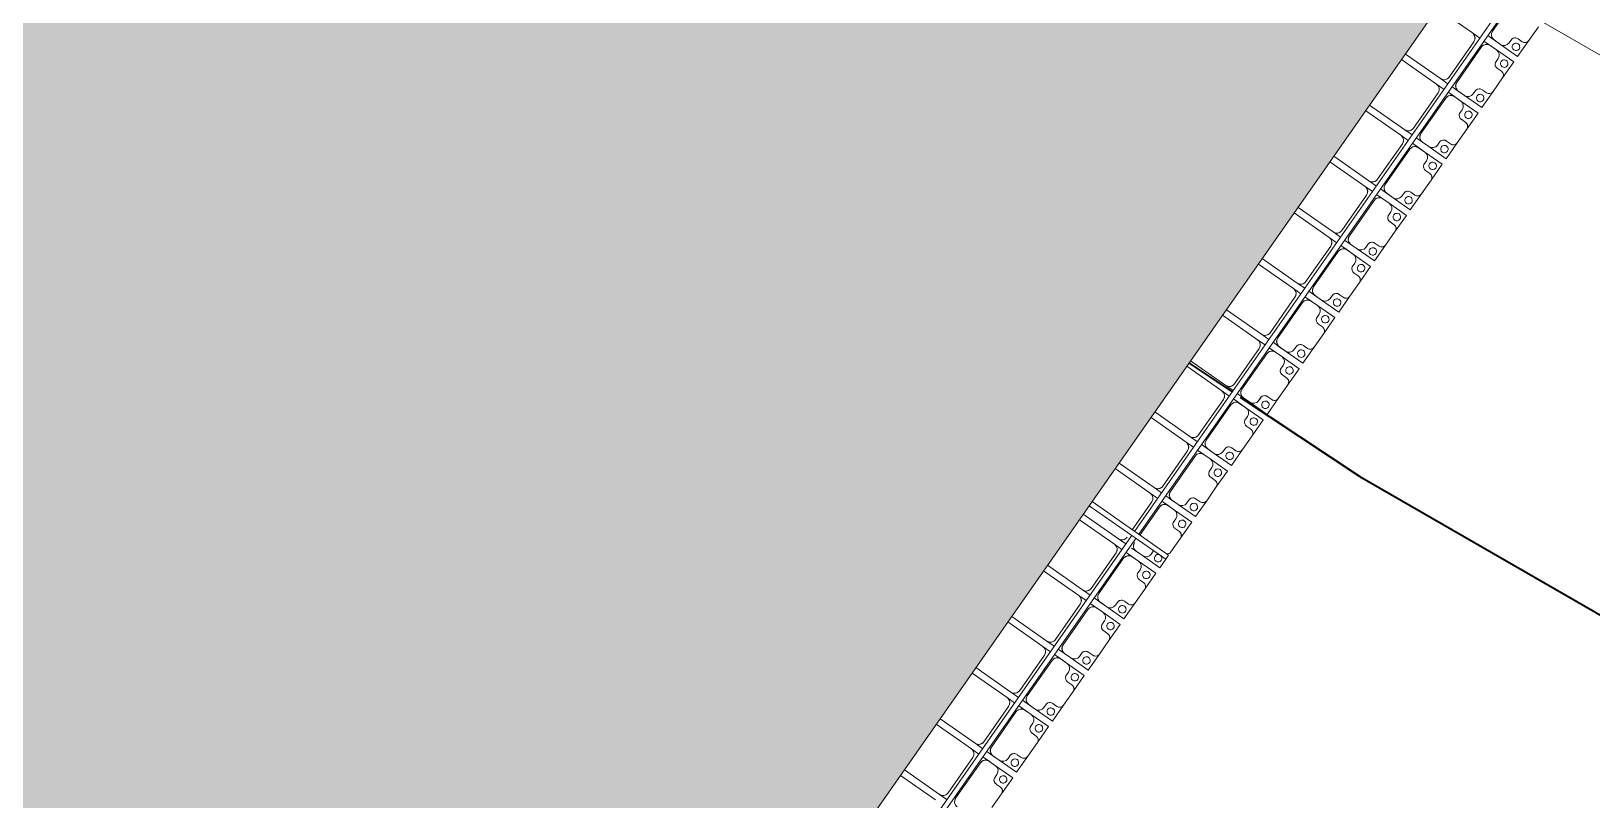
# Model space of a CAD drawing. Header units: millimetres. Extents: x -861324 to 439029, y -308065 to 694685.
# Drawn here: x -242316 to -229811, y 73743 to 79900 of the extents above; entities that cross this region are included whole.
import ezdxf

# ---------------------------------------------------------------- set-up
doc = ezdxf.new("R2010")
doc.units = ezdxf.units.MM
for name, color, linetype, lineweight in [('A-DETL-GENF', 92, 'Continuous', 9), ('A-DETL-THIN', 151, 'Continuous', 9), ('A-GENM', 13, 'Continuous', 9), ('C-TOPO-MAJR', 7, 'Continuous', 35), ('C-TOPO-MINR', 7, 'Continuous', 9), ('S-BEAM', 12, 'Continuous', 9)]:
    doc.layers.add(name, color=color, linetype=linetype, lineweight=lineweight)

# ---------------------------------------------------------------- blocks, each defined once
blk = doc.blocks.new('Dai phaodi lai - DẢI PHAO ĐI LẠI-17507-BỐ TRÍ BÈ PIN HỒ BẢN MÒNG')
at = {"layer": 'A-GENM', "color": 7}
for p, q in [((34567, 748), (34433, 748)), ((34567, 748), (34723, 748)), ((34723, 748), (34567, 748)), ((34605, 671), (34605, 710)), ((34673, 629), (34636, 629)), ((34673, 629), (34636, 629)), ((34636, 629), (34673, 629)), ((34723, 748), (34723, 579)), ((34723, 579), (34723, 748)), ((34777, 748), (34933, 748)), ((34777, 579), (34777, 748)), ((34777, 748), (34777, 579)), ((34933, 748), (34777, 748)), ((34864, 629), (34827, 629)), ((34864, 629), (34827, 629)), ((34827, 629), (34864, 629)), ((34895, 710), (34895, 671)), ((35067, 748), (34933, 748)), ((35067, 748), (35223, 748)), ((35223, 748), (35067, 748)), ((35105, 671), (35105, 710)), ((35173, 629), (35136, 629)), ((35173, 629), (35136, 629)), ((35136, 629), (35173, 629)), ((35223, 748), (35223, 579)), ((35223, 579), (35223, 748)), ((35277, 748), (35433, 748)), ((35277, 579), (35277, 748)), ((35277, 748), (35277, 579)), ((35433, 748), (35277, 748)), ((35364, 629), (35327, 629)), ((35364, 629), (35327, 629)), ((35327, 629), (35364, 629)), ((35395, 710), (35395, 671)), ((35567, 748), (35433, 748)), ((35567, 748), (35723, 748)), ((35723, 748), (35567, 748)), ((35605, 671), (35605, 710)), ((35673, 629), (35636, 629)), ((35673, 629), (35636, 629)), ((35636, 629), (35673, 629)), ((35723, 748), (35723, 579)), ((35723, 579), (35723, 748)), ((35777, 748), (35933, 748)), ((35777, 579), (35777, 748)), ((35777, 748), (35777, 579)), ((35933, 748), (35777, 748)), ((35864, 629), (35827, 629)), ((35864, 629), (35827, 629)), ((35827, 629), (35864, 629)), ((35895, 710), (35895, 671)), ((36067, 748), (35933, 748)), ((36067, 748), (36223, 748)), ((36223, 748), (36067, 748)), ((36105, 671), (36105, 710)), ((36173, 629), (36136, 629)), ((36173, 629), (36136, 629)), ((36136, 629), (36173, 629)), ((36223, 748), (36223, 579)), ((36223, 579), (36223, 748)), ((36277, 748), (36433, 748)), ((36277, 579), (36277, 748)), ((36277, 748), (36277, 579)), ((36433, 748), (36277, 748)), ((36364, 629), (36327, 629)), ((36364, 629), (36327, 629)), ((36327, 629), (36364, 629)), ((36395, 710), (36395, 671)), ((36567, 748), (36433, 748)), ((36567, 748), (36723, 748)), ((36723, 748), (36567, 748)), ((36605, 671), (36605, 710)), ((36673, 629), (36636, 629)), ((36673, 629), (36636, 629)), ((36636, 629), (36673, 629)), ((36723, 748), (36723, 579)), ((36723, 579), (36723, 748)), ((36777, 748), (36933, 748)), ((36777, 579), (36777, 748)), ((36777, 748), (36777, 579)), ((36933, 748), (36777, 748)), ((36864, 629), (36827, 629)), ((36864, 629), (36827, 629)), ((36827, 629), (36864, 629)), ((36895, 710), (36895, 671)), ((37067, 748), (36933, 748)), ((37067, 748), (37223, 748)), ((37223, 748), (37067, 748)), ((37105, 671), (37105, 710)), ((37173, 629), (37136, 629)), ((37173, 629), (37136, 629)), ((37136, 629), (37173, 629)), ((37223, 748), (37223, 579)), ((37223, 579), (37223, 748)), ((37277, 748), (37433, 748)), ((37277, 579), (37277, 748)), ((37277, 748), (37277, 579)), ((37433, 748), (37277, 748)), ((37364, 629), (37327, 629)), ((37364, 629), (37327, 629)), ((37327, 629), (37364, 629)), ((37395, 710), (37395, 671)), ((37567, 748), (37433, 748)), ((37567, 748), (37723, 748)), ((37723, 748), (37567, 748)), ((37605, 671), (37605, 710)), ((37673, 629), (37636, 629)), ((37673, 629), (37636, 629)), ((37636, 629), (37673, 629)), ((37723, 748), (37723, 579)), ((37723, 579), (37723, 748)), ((37777, 748), (37933, 748)), ((37777, 579), (37777, 748)), ((37777, 748), (37777, 579)), ((37933, 748), (37777, 748)), ((37864, 629), (37827, 629)), ((37864, 629), (37827, 629)), ((37827, 629), (37864, 629)), ((37895, 710), (37895, 671)), ((38067, 748), (37933, 748)), ((38067, 748), (38223, 748)), ((38223, 748), (38067, 748)), ((38105, 671), (38105, 710)), ((38173, 629), (38136, 629)), ((38173, 629), (38138, 629)), ((38138, 629), (38173, 629)), ((38223, 748), (38223, 579)), ((38223, 579), (38223, 748)), ((38277, 748), (38433, 748)), ((38277, 579), (38277, 748)), ((38277, 748), (38277, 579)), ((38433, 748), (38277, 748)), ((38364, 629), (38327, 629)), ((38364, 629), (38327, 629)), ((38327, 629), (38364, 629)), ((38395, 710), (38395, 671)), ((38567, 748), (38433, 748)), ((38567, 748), (38723, 748)), ((38723, 748), (38567, 748)), ((38605, 671), (38605, 710)), ((38673, 629), (38636, 629)), ((38673, 629), (38636, 629)), ((38636, 629), (38673, 629)), ((38723, 748), (38723, 579)), ((38723, 579), (38723, 748)), ((38777, 748), (38933, 748)), ((38777, 579), (38777, 748)), ((38777, 748), (38777, 579)), ((38933, 748), (38777, 748)), ((38864, 629), (38827, 629)), ((38864, 629), (38827, 629)), ((38827, 629), (38864, 629)), ((38895, 710), (38895, 671)), ((39067, 748), (38933, 748)), ((39067, 748), (39223, 748)), ((39223, 748), (39067, 748)), ((39105, 671), (39105, 710)), ((39173, 629), (39136, 629)), ((39173, 629), (39136, 629)), ((39136, 629), (39173, 629)), ((39223, 748), (39223, 579)), ((39223, 579), (39223, 748)), ((39277, 748), (39433, 748)), ((39277, 579), (39277, 748)), ((39277, 748), (39277, 579)), ((39433, 748), (39277, 748)), ((39364, 629), (39327, 629)), ((39364, 629), (39327, 629)), ((39327, 629), (39364, 629)), ((39395, 710), (39395, 671)), ((39567, 748), (39433, 748)), ((39673, 629), (39636, 629)), ((39673, 629), (39636, 629)), ((39636, 629), (39673, 629)), ((39640, 748), (39723, 748)), ((39723, 748), (39640, 748)), ((39723, 748), (39723, 579)), ((39723, 579), (39723, 748)), ((39777, 748), (39933, 748)), ((39777, 579), (39777, 748)), ((39777, 748), (39777, 579)), ((39933, 748), (39777, 748)), ((39864, 629), (39827, 629)), ((39864, 629), (39827, 629)), ((39827, 629), (39864, 629)), ((39895, 710), (39895, 671)), ((40067, 748), (39933, 748)), ((40067, 748), (40223, 748)), ((40223, 748), (40067, 748)), ((40105, 671), (40105, 710)), ((40173, 629), (40136, 629)), ((40173, 629), (40136, 629)), ((40136, 629), (40173, 629)), ((40223, 748), (40223, 579)), ((40223, 579), (40223, 748)), ((40277, 748), (40433, 748)), ((40277, 579), (40277, 748)), ((40277, 748), (40277, 579)), ((40433, 748), (40277, 748)), ((40364, 629), (40327, 629)), ((40364, 629), (40327, 629)), ((40327, 629), (40364, 629)), ((40395, 710), (40395, 671)), ((40567, 748), (40433, 748)), ((40567, 748), (40723, 748)), ((40723, 748), (40567, 748)), ((40605, 671), (40605, 710)), ((40673, 629), (40636, 629)), ((40673, 629), (40636, 629)), ((40636, 629), (40673, 629)), ((40723, 748), (40723, 579)), ((40723, 579), (40723, 748)), ((40777, 748), (40933, 748)), ((40777, 579), (40777, 748)), ((40777, 748), (40777, 579)), ((40933, 748), (40777, 748)), ((40864, 629), (40827, 629)), ((40864, 629), (40827, 629)), ((40827, 629), (40864, 629)), ((40895, 710), (40895, 671)), ((41067, 748), (40933, 748)), ((41067, 748), (41223, 748)), ((41223, 748), (41067, 748)), ((41105, 671), (41105, 710)), ((41173, 629), (41136, 629)), ((41173, 629), (41136, 629)), ((41136, 629), (41173, 629)), ((41223, 748), (41223, 579)), ((41223, 579), (41223, 748)), ((41277, 748), (41433, 748)), ((41277, 579), (41277, 748)), ((41277, 748), (41277, 579)), ((41433, 748), (41277, 748)), ((41364, 629), (41327, 629)), ((41364, 629), (41327, 629)), ((41327, 629), (41364, 629)), ((41395, 710), (41395, 671)), ((41567, 748), (41433, 748)), ((41567, 748), (41723, 748)), ((41723, 748), (41567, 748)), ((41605, 671), (41605, 710)), ((41673, 629), (41636, 629)), ((41673, 629), (41636, 629)), ((41636, 629), (41673, 629)), ((41723, 748), (41723, 579)), ((41723, 579), (41723, 748)), ((41777, 748), (41933, 748)), ((41777, 579), (41777, 748)), ((41777, 748), (41777, 579)), ((41933, 748), (41777, 748)), ((41864, 629), (41827, 629)), ((41864, 629), (41827, 629)), ((41827, 629), (41864, 629)), ((41895, 710), (41895, 671)), ((42067, 748), (41933, 748)), ((34723, 517), (34723, 579)), ((34723, 517), (34723, 456)), ((34777, 579), (34777, 517)), ((34777, 456), (34777, 517)), ((35223, 517), (35223, 579)), ((35223, 517), (35223, 456)), ((35277, 579), (35277, 517)), ((35277, 456), (35277, 517)), ((35723, 517), (35723, 579)), ((35723, 517), (35723, 456)), ((35777, 579), (35777, 517)), ((35777, 456), (35777, 517)), ((36223, 517), (36223, 579)), ((36223, 517), (36223, 456)), ((36277, 579), (36277, 517)), ((36277, 456), (36277, 517)), ((36723, 517), (36723, 579)), ((36723, 517), (36723, 456)), ((36777, 579), (36777, 517)), ((36777, 456), (36777, 517)), ((37223, 517), (37223, 579)), ((37223, 517), (37223, 456)), ((37277, 579), (37277, 517)), ((37277, 456), (37277, 517)), ((37723, 517), (37723, 579)), ((37723, 517), (37723, 456)), ((37777, 579), (37777, 517)), ((37777, 456), (37777, 517)), ((38223, 517), (38223, 579)), ((38223, 507), (38223, 456)), ((38277, 579), (38277, 517)), ((38277, 456), (38277, 517)), ((38723, 517), (38723, 579)), ((38723, 517), (38723, 456)), ((38777, 579), (38777, 517)), ((38777, 456), (38777, 517)), ((39223, 517), (39223, 579)), ((39223, 517), (39223, 456)), ((39277, 579), (39277, 517)), ((39277, 456), (39277, 517)), ((39723, 517), (39723, 579)), ((39723, 517), (39723, 473)), ((39777, 579), (39777, 517)), ((39777, 456), (39777, 517)), ((40223, 517), (40223, 579)), ((40223, 517), (40223, 456)), ((40277, 579), (40277, 517)), ((40277, 456), (40277, 517)), ((40723, 517), (40723, 579)), ((40723, 517), (40723, 456)), ((40777, 579), (40777, 517)), ((40777, 456), (40777, 517)), ((41223, 517), (41223, 579)), ((41223, 517), (41223, 456)), ((41277, 579), (41277, 517)), ((41277, 456), (41277, 517)), ((41723, 517), (41723, 579)), ((41723, 517), (41723, 456)), ((41777, 579), (41777, 517)), ((41777, 456), (41777, 517)), ((34327, 467), (34673, 467)), ((34777, 343), (34777, 416)), ((34827, 467), (35173, 467)), ((35173, 393), (34827, 393)), ((35223, 416), (35223, 343)), ((35277, 343), (35277, 416)), ((35327, 467), (35673, 467)), ((35673, 393), (35327, 393)), ((35723, 416), (35723, 343)), ((35777, 343), (35777, 416)), ((35827, 467), (36173, 467)), ((36173, 393), (35827, 393)), ((36223, 416), (36223, 343)), ((36277, 343), (36277, 416)), ((36327, 467), (36673, 467)), ((36673, 393), (36327, 393)), ((36723, 416), (36723, 343)), ((36777, 343), (36777, 416)), ((36827, 467), (37173, 467)), ((37173, 393), (36827, 393)), ((37223, 416), (37223, 343)), ((37277, 343), (37277, 416)), ((37327, 467), (37673, 467)), ((37673, 393), (37327, 393)), ((37723, 416), (37723, 343)), ((37777, 343), (37777, 416)), ((37827, 467), (38173, 467)), ((38173, 393), (37827, 393)), ((38223, 416), (38223, 343)), ((38277, 343), (38277, 416)), ((38327, 467), (38673, 467)), ((38673, 393), (38327, 393)), ((38723, 416), (38723, 343)), ((38777, 343), (38777, 416)), ((38827, 467), (39173, 467)), ((39173, 393), (38827, 393)), ((39223, 416), (39223, 343)), ((39277, 343), (39277, 416)), ((39327, 467), (39600, 467)), ((39600, 393), (39327, 393)), ((39723, 416), (39723, 343)), ((39777, 343), (39777, 416)), ((39827, 467), (40173, 467)), ((40173, 393), (39827, 393)), ((40223, 416), (40223, 343)), ((40277, 343), (40277, 416)), ((40327, 467), (40673, 467)), ((40673, 393), (40327, 393)), ((40723, 416), (40723, 343)), ((40777, 343), (40777, 416)), ((40827, 467), (41173, 467)), ((41173, 393), (40827, 393)), ((41223, 416), (41223, 343)), ((41277, 343), (41277, 416)), ((41327, 467), (41673, 467)), ((41673, 393), (41327, 393)), ((41723, 416), (41723, 343)), ((41777, 343), (41777, 416)), ((41827, 467), (42173, 467)), ((42173, 393), (41827, 393)), ((42223, 416), (42223, 343)), ((34777, 343), (34777, 0)), ((35223, 0), (35223, 343)), ((35277, 343), (35277, 0)), ((35723, 0), (35723, 343)), ((35777, 343), (35777, 0)), ((36223, 0), (36223, 343)), ((36277, 343), (36277, 0)), ((36723, 0), (36723, 343)), ((36777, 343), (36777, 0)), ((37223, 0), (37223, 343)), ((37277, 343), (37277, 0)), ((37723, 0), (37723, 343)), ((37777, 343), (37777, 0)), ((38223, 0), (38223, 343)), ((38277, 343), (38277, 0)), ((38723, 0), (38723, 343)), ((38777, 343), (38777, 0)), ((39223, 0), (39223, 343)), ((39277, 343), (39277, 0)), ((39723, 0), (39723, 343)), ((39777, 343), (39777, 0)), ((40223, 0), (40223, 343)), ((40277, 343), (40277, 0)), ((40723, 0), (40723, 343)), ((40777, 343), (40777, 0)), ((41223, 0), (41223, 343)), ((41277, 343), (41277, 0)), ((41723, 0), (41723, 343)), ((41777, 343), (41777, 0)), ((42223, 0), (42223, 343)), ((42277, 343), (42277, 0))]:
    blk.add_line(p, q, dxfattribs=at)
at = {"layer": 'A-GENM', "color": 9}
for p, q in [((34636, 629), (34673, 629)), ((34827, 629), (34864, 629)), ((35136, 629), (35173, 629)), ((35327, 629), (35364, 629)), ((35636, 629), (35673, 629)), ((35827, 629), (35864, 629)), ((36136, 629), (36173, 629)), ((36327, 629), (36364, 629)), ((36636, 629), (36673, 629)), ((36827, 629), (36864, 629)), ((37136, 629), (37173, 629)), ((37327, 629), (37364, 629)), ((37636, 629), (37673, 629)), ((37827, 629), (37864, 629)), ((38138, 629), (38173, 629)), ((38327, 629), (38364, 629)), ((38636, 629), (38673, 629)), ((38827, 629), (38864, 629)), ((39136, 629), (39173, 629)), ((39327, 629), (39364, 629)), ((39636, 629), (39673, 629)), ((39827, 629), (39864, 629)), ((40136, 629), (40173, 629)), ((40327, 629), (40364, 629)), ((40636, 629), (40673, 629)), ((40827, 629), (40864, 629)), ((41136, 629), (41173, 629)), ((41327, 629), (41364, 629)), ((41636, 629), (41673, 629)), ((41827, 629), (41864, 629)), ((34723, 579), (34723, 456)), ((34777, 456), (34777, 579)), ((35223, 579), (35223, 456)), ((35277, 456), (35277, 579)), ((35723, 579), (35723, 456)), ((35777, 456), (35777, 579)), ((36223, 579), (36223, 456)), ((36277, 456), (36277, 579)), ((36723, 579), (36723, 456)), ((36777, 456), (36777, 579)), ((37223, 579), (37223, 456)), ((37277, 456), (37277, 579)), ((37723, 579), (37723, 456)), ((37777, 456), (37777, 579)), ((38223, 579), (38223, 456)), ((38277, 456), (38277, 579)), ((38723, 579), (38723, 456)), ((38777, 456), (38777, 579)), ((39223, 579), (39223, 456)), ((39277, 456), (39277, 579)), ((39723, 579), (39723, 473)), ((39777, 456), (39777, 579)), ((40223, 579), (40223, 456)), ((40277, 456), (40277, 579)), ((40723, 579), (40723, 456)), ((40777, 456), (40777, 579)), ((41223, 579), (41223, 456)), ((41277, 456), (41277, 579)), ((41723, 579), (41723, 456)), ((41777, 456), (41777, 579)), ((34777, 343), (34777, 416)), ((35223, 416), (35223, 343)), ((35277, 343), (35277, 416)), ((35723, 416), (35723, 343)), ((35777, 343), (35777, 416)), ((36223, 416), (36223, 343)), ((36277, 343), (36277, 416)), ((36723, 416), (36723, 343)), ((36777, 343), (36777, 416)), ((37223, 416), (37223, 343)), ((37277, 343), (37277, 416)), ((37723, 416), (37723, 343)), ((37777, 343), (37777, 416)), ((38223, 416), (38223, 343)), ((38277, 343), (38277, 416)), ((38723, 416), (38723, 343)), ((38777, 343), (38777, 416)), ((39223, 416), (39223, 343)), ((39277, 343), (39277, 416)), ((39723, 416), (39723, 343)), ((39777, 343), (39777, 416)), ((40223, 416), (40223, 343)), ((40277, 343), (40277, 416)), ((40723, 416), (40723, 343)), ((40777, 343), (40777, 416)), ((41223, 416), (41223, 343)), ((41277, 343), (41277, 416)), ((41723, 416), (41723, 343)), ((41777, 343), (41777, 416)), ((42223, 416), (42223, 343))]:
    blk.add_line(p, q, dxfattribs=at)
at = {"layer": 'A-GENM', "color": 7}
for centre, radius, start, end in [((34567, 710), 38, 360, 90), ((34567, 710), 38, 0, 90), ((34567, 710), 38, 0, 90), ((34645, 668), 40, 176.4919, 256.8115), ((34645, 668), 40, 176.4919, 216.6517), ((34645, 668), 40, 176.4919, 216.6517), ((34645, 668), 40, 230.0383, 256.8115), ((34645, 668), 40, 230.0383, 256.8115), ((34668, 693), 30, 90, 270), ((34668, 693), 30, 90, 270), ((34668, 693), 30, 270, 90), ((34668, 693), 30, 270, 90), ((34673, 579), 50, 0, 90), ((34673, 579), 50, 0, 90), ((34673, 579), 50, 0, 90), ((34827, 579), 50, 90, 180), ((34827, 579), 50, 90, 180), ((34827, 579), 50, 90, 180), ((34832, 693), 30, 90, 270), ((34832, 693), 30, 90, 270), ((34832, 693), 30, 270, 90), ((34832, 693), 30, 270, 90), ((34855, 668), 40, 283.1885, 3.5081), ((34855, 668), 40, 283.1885, 3.5081), ((34855, 668), 40, 283.1885, 3.5081), ((34933, 710), 38, 90, 180), ((34933, 710), 38, 90, 165), ((34933, 710), 38, 90, 165), ((35067, 710), 38, 360, 90), ((35067, 710), 38, 0, 90), ((35067, 710), 38, 0, 90), ((35145, 668), 40, 176.4919, 256.8115), ((35145, 668), 40, 176.4919, 216.6517), ((35145, 668), 40, 176.4919, 216.6517), ((35145, 668), 40, 230.0383, 256.8115), ((35145, 668), 40, 230.0383, 256.8115), ((35168, 693), 30, 90, 270), ((35168, 693), 30, 90, 270), ((35168, 693), 30, 270, 90), ((35168, 693), 30, 270, 90), ((35173, 579), 50, 0, 90), ((35173, 579), 50, 0, 90), ((35173, 579), 50, 0, 90), ((35327, 579), 50, 90, 180), ((35327, 579), 50, 90, 180), ((35327, 579), 50, 90, 180), ((35332, 693), 30, 90, 270), ((35332, 693), 30, 90, 270), ((35332, 693), 30, 270, 90), ((35332, 693), 30, 270, 90), ((35355, 668), 40, 283.1885, 3.5081), ((35355, 668), 40, 283.1885, 3.5081), ((35355, 668), 40, 283.1885, 3.5081), ((35433, 710), 38, 90, 180), ((35433, 710), 38, 90, 165), ((35433, 710), 38, 90, 165), ((35567, 710), 38, 360, 90), ((35567, 710), 38, 0, 90), ((35567, 710), 38, 0, 90), ((35645, 668), 40, 176.4919, 256.8115), ((35645, 668), 40, 176.4919, 216.6517), ((35645, 668), 40, 176.4919, 216.6517), ((35645, 668), 40, 230.0383, 256.8115), ((35645, 668), 40, 230.0383, 256.8115), ((35668, 693), 30, 90, 270), ((35668, 693), 30, 90, 270), ((35668, 693), 30, 270, 90), ((35668, 693), 30, 270, 90), ((35673, 579), 50, 360, 90), ((35673, 579), 50, 360, 90), ((35673, 579), 50, 0, 90), ((35827, 579), 50, 90, 180), ((35827, 579), 50, 90, 180), ((35827, 579), 50, 90, 180), ((35832, 693), 30, 90, 270), ((35832, 693), 30, 90, 270), ((35832, 693), 30, 270, 90), ((35832, 693), 30, 270, 90), ((35855, 668), 40, 283.1885, 3.5081), ((35855, 668), 40, 283.1885, 3.5081), ((35855, 668), 40, 283.1885, 3.5081), ((35933, 710), 38, 90, 180), ((35933, 710), 38, 90, 165), ((35933, 710), 38, 90, 165), ((36067, 710), 38, 360, 90), ((36067, 710), 38, 0, 90), ((36067, 710), 38, 0, 90), ((36145, 668), 40, 176.4919, 256.8115), ((36145, 668), 40, 176.4919, 216.6517), ((36145, 668), 40, 176.4919, 216.6517), ((36145, 668), 40, 230.0383, 256.8115), ((36145, 668), 40, 230.0383, 256.8115), ((36168, 693), 30, 90, 270), ((36168, 693), 30, 90, 270), ((36168, 693), 30, 270, 90), ((36168, 693), 30, 270, 90), ((36173, 579), 50, 0, 90), ((36173, 579), 50, 0, 90), ((36173, 579), 50, 0, 90), ((36327, 579), 50, 90, 180), ((36327, 579), 50, 90, 180), ((36327, 579), 50, 90, 180), ((36332, 693), 30, 90, 270), ((36332, 693), 30, 90, 270), ((36332, 693), 30, 270, 90), ((36332, 693), 30, 270, 90), ((36355, 668), 40, 283.1885, 3.5081), ((36355, 668), 40, 283.1885, 3.5081), ((36355, 668), 40, 283.1885, 3.5081), ((36433, 710), 38, 90, 180), ((36433, 710), 38, 90, 165), ((36433, 710), 38, 90, 165), ((36567, 710), 38, 360, 90), ((36567, 710), 38, 0, 90), ((36567, 710), 38, 0, 90), ((36645, 668), 40, 176.4919, 256.8115), ((36645, 668), 40, 176.4919, 216.6517), ((36645, 668), 40, 176.4919, 216.6517), ((36645, 668), 40, 230.0383, 256.8115), ((36645, 668), 40, 230.0383, 256.8115), ((36668, 693), 30, 90, 270), ((36668, 693), 30, 90, 270), ((36668, 693), 30, 270, 90), ((36668, 693), 30, 270, 90), ((36673, 579), 50, 0, 90), ((36673, 579), 50, 0, 90), ((36673, 579), 50, 0, 90), ((36827, 579), 50, 90, 180), ((36827, 579), 50, 90, 180), ((36827, 579), 50, 90, 180), ((36832, 693), 30, 90, 270), ((36832, 693), 30, 90, 270), ((36832, 693), 30, 270, 90), ((36832, 693), 30, 270, 90), ((36855, 668), 40, 283.1885, 3.5081), ((36855, 668), 40, 283.1885, 3.5081), ((36855, 668), 40, 283.1885, 3.5081), ((36933, 710), 38, 90, 180), ((36933, 710), 38, 90, 165), ((36933, 710), 38, 90, 165), ((37067, 710), 38, 360, 90), ((37067, 710), 38, 0, 90), ((37067, 710), 38, 0, 90), ((37145, 668), 40, 176.4919, 256.8115), ((37145, 668), 40, 176.4919, 216.6517), ((37145, 668), 40, 176.4919, 216.6517), ((37145, 668), 40, 230.0383, 256.8115), ((37145, 668), 40, 230.0383, 256.8115), ((37168, 693), 30, 90, 270), ((37168, 693), 30, 90, 270), ((37168, 693), 30, 270, 90), ((37168, 693), 30, 270, 90), ((37173, 579), 50, 0, 90), ((37173, 579), 50, 0, 90), ((37173, 579), 50, 0, 90), ((37327, 579), 50, 90, 180), ((37327, 579), 50, 90, 180), ((37327, 579), 50, 90, 180), ((37332, 693), 30, 90, 270), ((37332, 693), 30, 90, 270), ((37332, 693), 30, 270, 90), ((37332, 693), 30, 270, 90), ((37355, 668), 40, 283.1885, 3.5081), ((37355, 668), 40, 283.1885, 3.5081), ((37355, 668), 40, 283.1885, 3.5081), ((37433, 710), 38, 90, 180), ((37433, 710), 38, 90, 165), ((37433, 710), 38, 90, 165), ((37567, 710), 38, 360, 90), ((37567, 710), 38, 0, 90), ((37567, 710), 38, 0, 90), ((37645, 668), 40, 176.4919, 256.8115), ((37645, 668), 40, 176.4919, 216.6517), ((37645, 668), 40, 176.4919, 216.6517), ((37645, 668), 40, 230.0383, 256.8115), ((37645, 668), 40, 230.0383, 256.8115), ((37668, 693), 30, 90, 270), ((37668, 693), 30, 90, 270), ((37668, 693), 30, 270, 90), ((37668, 693), 30, 270, 90), ((37673, 579), 50, 0, 90), ((37673, 579), 50, 0, 90), ((37673, 579), 50, 0, 90), ((37827, 579), 50, 90, 180), ((37827, 579), 50, 90, 180), ((37827, 579), 50, 90, 180), ((37832, 693), 30, 90, 270), ((37832, 693), 30, 90, 270), ((37832, 693), 30, 270, 90), ((37832, 693), 30, 270, 90), ((37855, 668), 40, 283.1885, 3.5081), ((37855, 668), 40, 283.1885, 3.5081), ((37855, 668), 40, 283.1885, 3.5081), ((37933, 710), 38, 90, 180), ((37933, 710), 38, 90, 165), ((37933, 710), 38, 90, 165), ((38067, 710), 38, 360, 90), ((38067, 710), 38, 0, 90), ((38067, 710), 38, 0, 90), ((38145, 668), 40, 176.4919, 256.8115), ((38145, 668), 40, 176.4919, 216.6517), ((38145, 668), 40, 176.4919, 216.6517), ((38145, 668), 40, 230.0383, 256.8115), ((38145, 668), 40, 230.0383, 256.8115), ((38168, 693), 30, 90, 270), ((38168, 693), 30, 90, 270), ((38168, 693), 30, 270, 90), ((38168, 693), 30, 270, 90), ((38173, 579), 50, 0, 90), ((38173, 579), 50, 0, 90), ((38173, 579), 50, 0, 90), ((38327, 579), 50, 90, 180), ((38327, 579), 50, 90, 180), ((38327, 579), 50, 90, 180), ((38332, 693), 30, 90, 270), ((38332, 693), 30, 90, 270), ((38332, 693), 30, 270, 90), ((38332, 693), 30, 270, 90), ((38355, 668), 40, 283.1885, 3.5081), ((38355, 668), 40, 283.1885, 3.5081), ((38355, 668), 40, 283.1885, 3.5081), ((38433, 710), 38, 90, 180), ((38433, 710), 38, 90, 165), ((38433, 710), 38, 90, 165), ((38567, 710), 38, 360, 90), ((38567, 710), 38, 0, 90), ((38567, 710), 38, 0, 90), ((38645, 668), 40, 176.4919, 256.8115), ((38645, 668), 40, 176.4919, 216.6517), ((38645, 668), 40, 176.4919, 216.6517), ((38645, 668), 40, 230.0383, 256.8115), ((38645, 668), 40, 230.0383, 256.8115), ((38668, 693), 30, 90, 270), ((38668, 693), 30, 90, 270), ((38668, 693), 30, 270, 90), ((38668, 693), 30, 270, 90), ((38673, 579), 50, 0, 90), ((38673, 579), 50, 0, 90), ((38673, 579), 50, 0, 90), ((38827, 579), 50, 90, 180), ((38827, 579), 50, 90, 180), ((38827, 579), 50, 90, 180), ((38832, 693), 30, 90, 270), ((38832, 693), 30, 90, 270), ((38832, 693), 30, 270, 90), ((38832, 693), 30, 270, 90), ((38855, 668), 40, 283.1885, 3.5081), ((38855, 668), 40, 283.1885, 3.5081), ((38855, 668), 40, 283.1885, 3.5081), ((38933, 710), 38, 90, 180), ((38933, 710), 38, 90, 165), ((38933, 710), 38, 90, 165), ((39067, 710), 38, 360, 90), ((39067, 710), 38, 0, 90), ((39067, 710), 38, 0, 90), ((39145, 668), 40, 176.4919, 256.8115), ((39145, 668), 40, 176.4919, 216.6517), ((39145, 668), 40, 176.4919, 216.6517), ((39145, 668), 40, 230.0383, 256.8115), ((39145, 668), 40, 230.0383, 256.8115), ((39168, 693), 30, 90, 270), ((39168, 693), 30, 90, 270), ((39168, 693), 30, 270, 90), ((39168, 693), 30, 270, 90), ((39173, 579), 50, 0, 90), ((39173, 579), 50, 0, 90), ((39173, 579), 50, 0, 90), ((39327, 579), 50, 90, 180), ((39327, 579), 50, 90, 180), ((39327, 579), 50, 90, 180), ((39332, 693), 30, 90, 270), ((39332, 693), 30, 90, 270), ((39332, 693), 30, 270, 90), ((39332, 693), 30, 270, 90), ((39355, 668), 40, 283.1885, 3.5081), ((39355, 668), 40, 283.1885, 3.5081), ((39355, 668), 40, 283.1885, 3.5081), ((39433, 710), 38, 90, 180), ((39433, 710), 38, 90, 165), ((39433, 710), 38, 90, 165), ((39567, 710), 38, 30, 90), ((39567, 710), 38, 30, 90), ((39567, 710), 38, 30, 90), ((39668, 693), 30, 90, 165), ((39668, 693), 30, 90, 165), ((39668, 693), 30, 195, 270), ((39668, 693), 30, 195, 270), ((39668, 693), 30, 270, 90), ((39668, 693), 30, 270, 90), ((39673, 579), 50, 0, 90), ((39673, 579), 50, 0, 90), ((39673, 579), 50, 0, 90), ((39827, 579), 50, 90, 180), ((39827, 579), 50, 90, 180), ((39827, 579), 50, 90, 180), ((39832, 693), 30, 90, 270), ((39832, 693), 30, 90, 270), ((39832, 693), 30, 270, 90), ((39832, 693), 30, 270, 90), ((39855, 668), 40, 283.1885, 3.5081), ((39855, 668), 40, 283.1885, 3.5081), ((39855, 668), 40, 283.1885, 3.5081), ((39933, 710), 38, 90, 180), ((39933, 710), 38, 90, 165), ((39933, 710), 38, 90, 165), ((40067, 710), 38, 360, 90), ((40067, 710), 38, 0, 90), ((40067, 710), 38, 0, 90), ((40145, 668), 40, 176.4919, 256.8115), ((40145, 668), 40, 176.4919, 216.6517), ((40145, 668), 40, 176.4919, 216.6517), ((40145, 668), 40, 230.0383, 256.8115), ((40145, 668), 40, 230.0383, 256.8115), ((40168, 693), 30, 90, 270), ((40168, 693), 30, 90, 270), ((40168, 693), 30, 270, 90), ((40168, 693), 30, 270, 90), ((40173, 579), 50, 0, 90), ((40173, 579), 50, 0, 90), ((40173, 579), 50, 0, 90), ((40327, 579), 50, 90, 180), ((40327, 579), 50, 90, 180), ((40327, 579), 50, 90, 180), ((40332, 693), 30, 90, 270), ((40332, 693), 30, 90, 270), ((40332, 693), 30, 270, 90), ((40332, 693), 30, 270, 90), ((40355, 668), 40, 283.1885, 3.5081), ((40355, 668), 40, 283.1885, 3.5081), ((40355, 668), 40, 283.1885, 3.5081), ((40433, 710), 38, 90, 180), ((40433, 710), 38, 90, 165), ((40433, 710), 38, 90, 165), ((40567, 710), 38, 360, 90), ((40567, 710), 38, 0, 90), ((40567, 710), 38, 0, 90), ((40645, 668), 40, 176.4919, 256.8115), ((40645, 668), 40, 176.4919, 216.6517), ((40645, 668), 40, 176.4919, 216.6517), ((40645, 668), 40, 230.0383, 256.8115), ((40645, 668), 40, 230.0383, 256.8115), ((40668, 693), 30, 90, 270), ((40668, 693), 30, 90, 270), ((40668, 693), 30, 270, 90), ((40668, 693), 30, 270, 90), ((40673, 579), 50, 0, 90), ((40673, 579), 50, 0, 90), ((40673, 579), 50, 0, 90), ((40827, 579), 50, 90, 180), ((40827, 579), 50, 90, 180), ((40827, 579), 50, 90, 180), ((40832, 693), 30, 90, 270), ((40832, 693), 30, 90, 270), ((40832, 693), 30, 270, 90), ((40832, 693), 30, 270, 90), ((40855, 668), 40, 283.1885, 3.5081), ((40855, 668), 40, 283.1885, 3.5081), ((40855, 668), 40, 283.1885, 3.5081), ((40933, 710), 38, 90, 180), ((40933, 710), 38, 90, 165), ((40933, 710), 38, 90, 165), ((41067, 710), 38, 360, 90), ((41067, 710), 38, 0, 90), ((41067, 710), 38, 0, 90), ((41145, 668), 40, 176.4919, 256.8115), ((41145, 668), 40, 176.4919, 216.6517), ((41145, 668), 40, 176.4919, 216.6517), ((41145, 668), 40, 230.0383, 256.8115), ((41145, 668), 40, 230.0383, 256.8115), ((41168, 693), 30, 90, 270), ((41168, 693), 30, 90, 270), ((41168, 693), 30, 270, 90), ((41168, 693), 30, 270, 90), ((41173, 579), 50, 0, 90), ((41173, 579), 50, 0, 90), ((41173, 579), 50, 0, 90), ((41327, 579), 50, 90, 180), ((41327, 579), 50, 90, 180), ((41327, 579), 50, 90, 180), ((41332, 693), 30, 90, 270), ((41332, 693), 30, 90, 270), ((41332, 693), 30, 270, 90), ((41332, 693), 30, 270, 90), ((41355, 668), 40, 283.1885, 3.5081), ((41355, 668), 40, 283.1885, 3.5081), ((41355, 668), 40, 283.1885, 3.5081), ((41433, 710), 38, 90, 180), ((41433, 710), 38, 90, 165), ((41433, 710), 38, 90, 165), ((41567, 710), 38, 360, 90), ((41567, 710), 38, 0, 90), ((41567, 710), 38, 0, 90), ((41645, 668), 40, 176.4919, 256.8115), ((41645, 668), 40, 176.4919, 216.6517), ((41645, 668), 40, 176.4919, 216.6517), ((41645, 668), 40, 230.0383, 256.8115), ((41645, 668), 40, 230.0383, 256.8115), ((41668, 693), 30, 90, 270), ((41668, 693), 30, 90, 270), ((41668, 693), 30, 270, 90), ((41668, 693), 30, 270, 90), ((41673, 579), 50, 0, 90), ((41673, 579), 50, 0, 90), ((41673, 579), 50, 0, 90), ((41827, 579), 50, 90, 180), ((41827, 579), 50, 90, 180), ((41827, 579), 50, 90, 180), ((41832, 693), 30, 90, 270), ((41832, 693), 30, 90, 270), ((41832, 693), 30, 270, 90), ((41832, 693), 30, 270, 90), ((41855, 668), 40, 283.1885, 3.5081), ((41855, 668), 40, 283.1885, 3.5081), ((41855, 668), 40, 283.1885, 3.5081), ((41933, 710), 38, 90, 180), ((41933, 710), 38, 90, 165), ((41933, 710), 38, 90, 165), ((34673, 517), 50, 270, 0), ((34673, 517), 50, 270, 345), ((34827, 517), 50, 180, 270), ((34827, 517), 50, 180, 255), ((35173, 517), 50, 270, 0), ((35173, 517), 50, 270, 345), ((35327, 517), 50, 180, 270), ((35327, 517), 50, 180, 255), ((35673, 517), 50, 270, 0), ((35673, 517), 50, 270, 345), ((35827, 517), 50, 180, 270), ((35827, 517), 50, 180, 255), ((36173, 517), 50, 270, 0), ((36173, 517), 50, 270, 345), ((36327, 517), 50, 180, 270), ((36327, 517), 50, 180, 255), ((36673, 517), 50, 270, 0), ((36673, 517), 50, 270, 345), ((36827, 517), 50, 180, 270), ((36827, 517), 50, 180, 255), ((37173, 517), 50, 270, 0), ((37173, 517), 50, 270, 345), ((37327, 517), 50, 180, 270), ((37327, 517), 50, 180, 255), ((37673, 517), 50, 270, 0), ((37673, 517), 50, 270, 345), ((37827, 517), 50, 180, 270), ((37827, 517), 50, 180, 255), ((38173, 517), 50, 270, 0), ((38173, 517), 50, 270, 345), ((38327, 517), 50, 180, 270), ((38327, 517), 50, 180, 255), ((38673, 517), 50, 270, 0), ((38673, 517), 50, 270, 345), ((38827, 517), 50, 180, 270), ((38827, 517), 50, 180, 255), ((39173, 517), 50, 270, 0), ((39173, 517), 50, 270, 345), ((39327, 517), 50, 180, 270), ((39327, 517), 50, 180, 255), ((39673, 517), 50, 270, 0), ((39673, 517), 50, 270, 345), ((39827, 517), 50, 180, 270), ((39827, 517), 50, 180, 255), ((40173, 517), 50, 270, 0), ((40173, 517), 50, 270, 345), ((40327, 517), 50, 180, 270), ((40327, 517), 50, 180, 255), ((40673, 517), 50, 270, 0), ((40673, 517), 50, 270, 345), ((40827, 517), 50, 180, 270), ((40827, 517), 50, 180, 255), ((41173, 517), 50, 270, 0), ((41173, 517), 50, 270, 345), ((41327, 517), 50, 180, 270), ((41327, 517), 50, 180, 255), ((41673, 517), 50, 270, 0), ((41673, 517), 50, 270, 345), ((41827, 517), 50, 180, 270), ((41827, 517), 50, 180, 255), ((42173, 517), 50, 270, 0), ((42173, 517), 50, 270, 345), ((34827, 343), 50, 90, 180), ((34827, 343), 50, 90, 165), ((35173, 343), 50, 360, 90), ((35173, 343), 50, 360, 75), ((35327, 343), 50, 90, 180), ((35327, 343), 50, 90, 165), ((35673, 343), 50, 360, 90), ((35673, 343), 50, 360, 75), ((35827, 343), 50, 90, 180), ((35827, 343), 50, 90, 165), ((36173, 343), 50, 360, 90), ((36173, 343), 50, 360, 75), ((36327, 343), 50, 90, 180), ((36327, 343), 50, 90, 165), ((36673, 343), 50, 360, 90), ((36673, 343), 50, 360, 75), ((36827, 343), 50, 90, 180), ((36827, 343), 50, 90, 165), ((37173, 343), 50, 360, 90), ((37173, 343), 50, 360, 75), ((37327, 343), 50, 90, 180), ((37327, 343), 50, 90, 165), ((37673, 343), 50, 360, 90), ((37673, 343), 50, 360, 75), ((37827, 343), 50, 90, 180), ((37827, 343), 50, 90, 165), ((38173, 343), 50, 360, 90), ((38173, 343), 50, 360, 75), ((38327, 343), 50, 90, 180), ((38327, 343), 50, 90, 165), ((38673, 343), 50, 360, 90), ((38673, 343), 50, 360, 75), ((38827, 343), 50, 90, 180), ((38827, 343), 50, 90, 165), ((39173, 343), 50, 360, 90), ((39173, 343), 50, 360, 75), ((39327, 343), 50, 90, 180), ((39327, 343), 50, 90, 165), ((39673, 343), 50, 360, 90), ((39673, 343), 50, 360, 75), ((39827, 343), 50, 90, 180), ((39827, 343), 50, 90, 165), ((40173, 343), 50, 360, 90), ((40173, 343), 50, 360, 75), ((40327, 343), 50, 90, 180), ((40327, 343), 50, 90, 165), ((40673, 343), 50, 360, 90), ((40673, 343), 50, 360, 75), ((40827, 343), 50, 90, 180), ((40827, 343), 50, 90, 165), ((41173, 343), 50, 360, 90), ((41173, 343), 50, 360, 75), ((41327, 343), 50, 90, 180), ((41327, 343), 50, 90, 165), ((41673, 343), 50, 360, 90), ((41673, 343), 50, 360, 75), ((41827, 343), 50, 90, 180), ((41827, 343), 50, 90, 165), ((42173, 343), 50, 360, 90), ((42173, 343), 50, 360, 75)]:
    blk.add_arc(centre, radius, start, end, dxfattribs=at)
at = {"layer": 'A-GENM', "color": 9}
for centre, radius, start, end in [((34567, 710), 38, 0, 90), ((34645, 668), 40, 176.4919, 216.6517), ((34645, 668), 40, 230.0383, 256.8115), ((34673, 579), 50, 0, 90), ((34827, 579), 50, 90, 180), ((34855, 668), 40, 283.1885, 3.5081), ((34933, 710), 38, 90, 165), ((35067, 710), 38, 0, 90), ((35145, 668), 40, 176.4919, 216.6517), ((35145, 668), 40, 230.0383, 256.8115), ((35173, 579), 50, 0, 90), ((35327, 579), 50, 90, 180), ((35355, 668), 40, 283.1885, 3.5081), ((35433, 710), 38, 90, 165), ((35567, 710), 38, 0, 90), ((35645, 668), 40, 176.4919, 216.6517), ((35645, 668), 40, 230.0383, 256.8115), ((35673, 579), 50, 0, 90), ((35827, 579), 50, 90, 180), ((35855, 668), 40, 283.1885, 3.5081), ((35933, 710), 38, 90, 165), ((36067, 710), 38, 0, 90), ((36145, 668), 40, 176.4919, 216.6517), ((36145, 668), 40, 230.0383, 256.8115), ((36173, 579), 50, 0, 90), ((36327, 579), 50, 90, 180), ((36355, 668), 40, 283.1885, 3.5081), ((36433, 710), 38, 90, 165), ((36567, 710), 38, 0, 90), ((36645, 668), 40, 176.4919, 216.6517), ((36645, 668), 40, 230.0383, 256.8115), ((36673, 579), 50, 0, 90), ((36827, 579), 50, 90, 180), ((36855, 668), 40, 283.1885, 3.5081), ((36933, 710), 38, 90, 165), ((37067, 710), 38, 0, 90), ((37145, 668), 40, 176.4919, 216.6517), ((37145, 668), 40, 230.0383, 256.8115), ((37173, 579), 50, 0, 90), ((37327, 579), 50, 90, 180), ((37355, 668), 40, 283.1885, 3.5081), ((37433, 710), 38, 90, 165), ((37567, 710), 38, 0, 90), ((37645, 668), 40, 176.4919, 216.6517), ((37645, 668), 40, 230.0383, 256.8115), ((37673, 579), 50, 0, 90), ((37827, 579), 50, 90, 180), ((37855, 668), 40, 283.1885, 3.5081), ((37933, 710), 38, 90, 165), ((38067, 710), 38, 0, 90), ((38145, 668), 40, 176.4919, 216.6517), ((38145, 668), 40, 230.0383, 256.8115), ((38173, 579), 50, 0, 90), ((38327, 579), 50, 90, 180), ((38355, 668), 40, 283.1885, 3.5081), ((38433, 710), 38, 90, 165), ((38567, 710), 38, 0, 90), ((38645, 668), 40, 176.4919, 216.6517), ((38645, 668), 40, 230.0383, 256.8115), ((38673, 579), 50, 0, 90), ((38827, 579), 50, 90, 180), ((38855, 668), 40, 283.1885, 3.5081), ((38933, 710), 38, 90, 165), ((39067, 710), 38, 0, 90), ((39145, 668), 40, 176.4919, 216.6517), ((39145, 668), 40, 230.0383, 256.8115), ((39173, 579), 50, 0, 90), ((39327, 579), 50, 90, 180), ((39355, 668), 40, 283.1885, 3.5081), ((39433, 710), 38, 90, 165), ((39567, 710), 38, 30, 90), ((39673, 579), 50, 0, 90), ((39827, 579), 50, 90, 180), ((39855, 668), 40, 283.1885, 3.5081), ((39933, 710), 38, 90, 165), ((40067, 710), 38, 0, 90), ((40145, 668), 40, 176.4919, 216.6517), ((40145, 668), 40, 230.0383, 256.8115), ((40173, 579), 50, 0, 90), ((40327, 579), 50, 90, 180), ((40355, 668), 40, 283.1885, 3.5081), ((40433, 710), 38, 90, 165), ((40567, 710), 38, 0, 90), ((40645, 668), 40, 176.4919, 216.6517), ((40645, 668), 40, 230.0383, 256.8115), ((40673, 579), 50, 0, 90), ((40827, 579), 50, 90, 180), ((40855, 668), 40, 283.1885, 3.5081), ((40933, 710), 38, 90, 165), ((41067, 710), 38, 0, 90), ((41145, 668), 40, 176.4919, 216.6517), ((41145, 668), 40, 230.0383, 256.8115), ((41173, 579), 50, 0, 90), ((41327, 579), 50, 90, 180), ((41355, 668), 40, 283.1885, 3.5081), ((41433, 710), 38, 90, 165), ((41567, 710), 38, 0, 90), ((41645, 668), 40, 176.4919, 216.6517), ((41645, 668), 40, 230.0383, 256.8115), ((41673, 579), 50, 0, 90), ((41827, 579), 50, 90, 180), ((41855, 668), 40, 283.1885, 3.5081), ((41933, 710), 38, 90, 165)]:
    blk.add_arc(centre, radius, start, end, dxfattribs=at)
blk = doc.blocks.new('Dầm C52 - Dầm C52-V195-BỐ TRÍ BÈ PIN HỒ BẢN MÒNG')
at = {"layer": 'S-BEAM', "color": 7}
for p, q in [((-12666, 20), (-6708, 20)), ((-6666, 20), (-706, 20)), ((-6706, -20), (-12666, -20)), ((-706, -20), (-6666, -20))]:
    blk.add_line(p, q, dxfattribs=at)
blk = doc.blocks.new('Dầm C52 - Hộp 40x60-19816-BỐ TRÍ BÈ PIN HỒ BẢN MÒNG')
at = {"layer": 'S-BEAM', "color": 7}
for p, q in [((145143, 20), (145891, 20)), ((145891, 20), (145891, -20)), ((145891, -20), (145143, -20))]:
    blk.add_line(p, q, dxfattribs=at)
blk = doc.blocks.new('HOBANMONG_BEPIN 6_rvt-1-BỐ TRÍ BÈ PIN HỒ BẢN MÒNG')
at = {"layer": 'A-GENM', "lineweight": 9, "rotation": 234.9999999999997}
blk.add_blockref('Dai phaodi lai - DẢI PHAO ĐI LẠI-17507-BỐ TRÍ BÈ PIN HỒ BẢN MÒNG', (-211101, 108570), dxfattribs=at)
at = {"layer": 'S-BEAM', "lineweight": 9}
for name, p, rotation in [('Dầm C52 - Hộp 40x60-19816-BỐ TRÍ BÈ PIN HỒ BẢN MÒNG', (-352720, 159366), 324.9999999999993), ('Dầm C52 - Dầm C52-V195-BỐ TRÍ BÈ PIN HỒ BẢN MÒNG', (-229634, 81342), 54.99999999999903)]:
    blk.add_blockref(name, p, dxfattribs=dict(at, rotation=rotation))

msp = doc.modelspace()

# ---------------------------------------------------------------- hatches: boundary and pattern name
at = {"layer": 'A-DETL-GENF'}
msp.add_hatch(color=8, dxfattribs=at).paths.add_polyline_path([(-248957, 54506), (-211101, 108570), (-448889, 275071), (-493590, 211231), (-314845, 86073), (-308000, 95848), (-250260, 55418)])

# ---------------------------------------------------------------- linework, layer by layer
at = {"layer": 'A-DETL-THIN'}
msp.add_line((-248957, 54506), (-211101, 108570), dxfattribs=at)
at = {"layer": 'C-TOPO-MAJR'}
for p, q in [((-233038, 77240), (-232691, 77011)), ((-232628, 76969), (-231668, 76332)), ((-231668, 76332), (-229244, 74935))]:
    msp.add_line(p, q, dxfattribs=at)
at = {"layer": 'C-TOPO-MINR'}
msp.add_line((-230305, 80032), (-226692, 77949), dxfattribs=at)

# ---------------------------------------------------------------- block references
at = {"lineweight": 5}
msp.add_blockref('HOBANMONG_BEPIN 6_rvt-1-BỐ TRÍ BÈ PIN HỒ BẢN MÒNG', (0, 0), dxfattribs=at)

doc.saveas('drawing.dxf')
